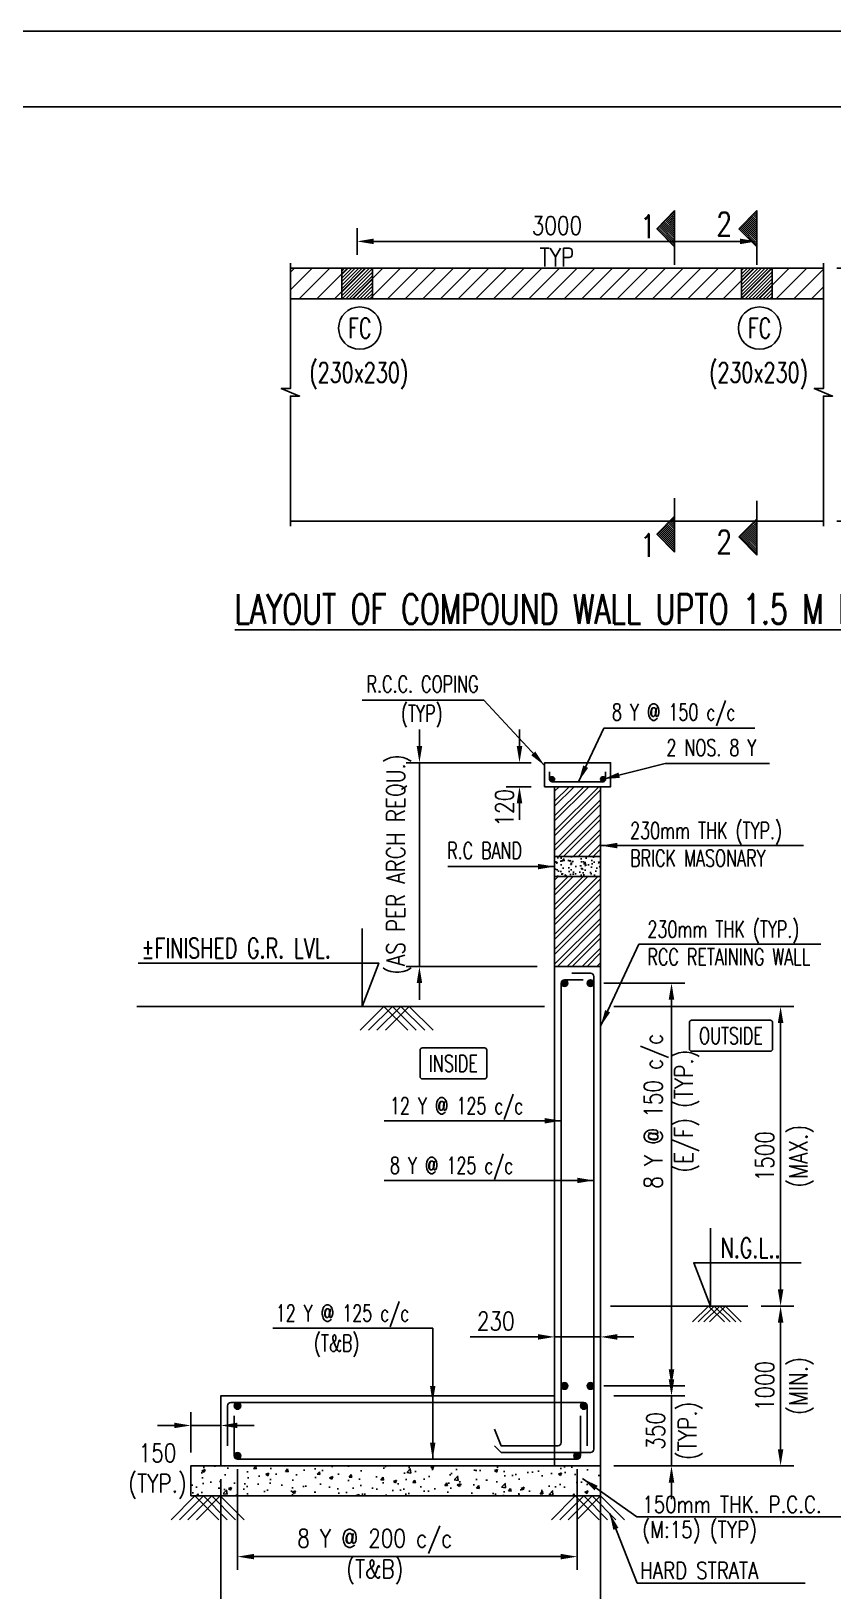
# Model space of a CAD drawing. Extents: x 345615 to 1272425, y -526289 to -156124.
# Drawn here: x 1156644 to 1168676, y -289699 to -266277 of the extents above; entities that cross this region are included whole.
import ezdxf
from ezdxf.enums import TextEntityAlignment as Align
from ezdxf.lldxf.tags import DXFTag

# ---------------------------------------------------------------- set-up
doc = ezdxf.new("R2010")
doc.units = 0
doc.header["$LTSCALE"] = 500
doc.header["$MEASUREMENT"] = 0
doc.header["$PDMODE"] = 35
doc.header["$PDSIZE"] = -15
doc.layers.get('DEFPOINTS').update_dxf_attribs({"color": 4})
for name, color, linetype in [('NO. BEAM', 3, 'Continuous'), ('S- PILE CAP', 4, 'Continuous'), ('S-BRECK LINE', 8, 'Continuous'), ('S-COLUMN', 1, 'Continuous'), ('S-COLUMN CIRCLE', 9, 'Continuous'), ('S-COLUMN HATCH', 8, 'Continuous'), ('S-COLUMN NO', 2, 'Continuous'), ('S-CONCRET LINE', 4, 'Continuous'), ('S-DIM-1', 5, 'Continuous'), ('S-FOOTING', 4, 'Continuous'), ('S-HATCH', 253, 'Continuous'), ('S-LEVEL SECTION', 3, 'Continuous'), ('S-PCC', 9, 'Continuous'), ('S-REINFORCEMENT', 6, 'Continuous'), ('S-RETAINING WALL', 6, 'Continuous'), ('S-RETAINING WALL HATCH', 8, 'Continuous'), ('S-SECTION MARK', 1, 'Continuous'), ('S-TEXT-1', 4, 'Continuous'), ('S-TITIL', 6, 'Continuous'), ('s_TITILE', 9, 'Continuous'), ('TITLE', 4, 'Continuous')]:
    doc.layers.add(name, color=color, linetype=linetype)
doc.styles.add('ROMANS', font='simplex.shx', dxfattribs={"width": 0.8, "height": 275, "bigfont": 'bigfont.shx'})
tags = doc.linetypes.add('HIDDEN', pattern=[0.375, 0.25, -0.125]).pattern_tags.tags
tags[6:7] = [DXFTag(74, 4), DXFTag(75, 0), DXFTag(340, '0'), DXFTag(46, 1.0), DXFTag(50, 0.0), DXFTag(44, 0.0), DXFTag(45, 0.0)]
tags[4:5] = [DXFTag(74, 4), DXFTag(75, 0), DXFTag(340, '0'), DXFTag(46, 1.0), DXFTag(50, 0.0), DXFTag(44, 0.0), DXFTag(45, 0.0)]
doc.dimstyles.new('dim100', dxfattribs={"dimtxt": 250, "dimasz": 250, "dimexe": 200, "dimexo": 200, "dimgap": 100, "dimtad": 1, "dimdec": 0, "dimzin": 0, "dimdsep": 46, "dimtxsty": 'ROMANS', "dimcen": 0, "dimclrd": 5, "dimclre": 5, "dimclrt": 4, "dimadec": 0, "dimazin": 0, "dimtfac": 1, "dimtdec": 0, "dimtix": 1, "dimtofl": 0, "dimtmove": 2, "dimatfit": 3, "dimfxl": 0, "dimtolj": 1, "dimtzin": 0, "dimlwd": -1, "dimlwe": -1, "dimarcsym": 0})
doc.dimstyles.new('dim33.33', dxfattribs={"dimtxt": 250, "dimasz": 250, "dimexe": 200, "dimexo": 200, "dimgap": 100, "dimtad": 1, "dimdec": 0, "dimlfac": 0.333331, "dimzin": 0, "dimdsep": 46, "dimtxsty": 'ROMANS', "dimcen": 0, "dimclrd": 5, "dimclre": 5, "dimclrt": 4, "dimadec": 0, "dimazin": 0, "dimtfac": 1, "dimtdec": 0, "dimtix": 1, "dimtofl": 0, "dimtmove": 2, "dimatfit": 3, "dimfxl": 0, "dimtolj": 1, "dimtzin": 0, "dimlwd": -1, "dimlwe": -1, "dimarcsym": 0})
doc.dimstyles.new('dim50', dxfattribs={"dimtxt": 250, "dimasz": 250, "dimexe": 200, "dimexo": 200, "dimgap": 100, "dimtad": 1, "dimdec": 0, "dimlfac": 0.5, "dimzin": 0, "dimdsep": 46, "dimtxsty": 'ROMANS', "dimcen": 0, "dimclrd": 5, "dimclre": 5, "dimclrt": 4, "dimadec": 0, "dimazin": 0, "dimtfac": 1, "dimtdec": 0, "dimtix": 1, "dimtofl": 0, "dimtmove": 2, "dimatfit": 3, "dimfxl": 0, "dimtolj": 1, "dimtzin": 0, "dimlwd": -1, "dimlwe": -1, "dimarcsym": 0})
pattern_1 = [(45, (-328597.685, -31263.49), (15.2387667, -15.2387667), [])]

# ---------------------------------------------------------------- blocks, each defined once
blk = doc.blocks.new('*D525')
at = {"layer": 'DEFPOINTS', "color": 0}
for p in [(1165040, -280573, 0), (1166255, -280573), (1165040, -286623, 0)]:
    blk.add_point(p, dxfattribs=at)
at = {"layer": 'S-DIM-1', "color": 5}
for p, q in [((1165240, -280573), (1166455, -280573)), ((1165240, -286623), (1166455, -286623))]:
    blk.add_line(p, q, dxfattribs=at)
at = {"layer": 'S-DIM-1', "color": 5, "lineweight": -3}
blk.add_line((1166255, -286373), (1166255, -280823), dxfattribs=at)
at = {"layer": 'S-DIM-1', "color": 5}
for points in [[(1166213, -280823), (1166296, -280823), (1166255, -280573)], [(1166213, -286373), (1166296, -286373), (1166255, -286623)]]:
    blk.add_solid(points, dxfattribs=at)
at = {"layer": 'S-DIM-1', "color": 4, "insert": (1166255, -282496), "char_height": 275, "attachment_point": 5, "rotation": 90, "style": 'ROMANS'}
blk.add_mtext('\\A1;8 Y @ 150 c/c\\P(E/F) (TYP.)', dxfattribs=at)
blk = doc.blocks.new('*D526')
at = {"layer": 'DEFPOINTS', "color": 0}
for p in [(1165190, -286773), (1165190, -287823), (1166255, -287823)]:
    blk.add_point(p, dxfattribs=at)
at = {"layer": 'S-DIM-1', "color": 5, "lineweight": -3}
for p, q in [((1166255, -286523), (1166255, -286273)), ((1166255, -286773), (1166255, -287823)), ((1166255, -288073), (1166255, -288323))]:
    blk.add_line(p, q, dxfattribs=at)
at = {"layer": 'S-DIM-1', "color": 5}
for p, q in [((1165390, -286773), (1166455, -286773)), ((1165390, -287823), (1166455, -287823))]:
    blk.add_line(p, q, dxfattribs=at)
for points in [[(1166213, -286523), (1166296, -286523), (1166255, -286773)], [(1166213, -288073), (1166296, -288073), (1166255, -287823)]]:
    blk.add_solid(points, dxfattribs=at)
at = {"layer": 'S-DIM-1', "color": 4, "char_height": 275, "rotation": 90, "style": 'ROMANS'}
for s, insert, attachment_point in [('\\A1;(TYP.)', (1166355, -287298), 2), ('\\A1;350', (1166155, -287298), 8)]:
    blk.add_mtext(s, dxfattribs=dict(at, insert=insert, attachment_point=attachment_point))
blk = doc.blocks.new('*D527')
at = {"layer": 'DEFPOINTS', "color": 0}
for p in [(1159740, -287673, -19), (1164840, -287673, -19), (1164840, -289186)]:
    blk.add_point(p, dxfattribs=at)
at = {"layer": 'S-DIM-1', "color": 5}
for p, q in [((1159740, -287873), (1159740, -289386)), ((1164840, -287873), (1164840, -289386)), ((1159990, -289186), (1164590, -289186))]:
    blk.add_line(p, q, dxfattribs=at)
for points in [[(1159990, -289144), (1159990, -289227), (1159740, -289186)], [(1164590, -289144), (1164590, -289227), (1164840, -289186)]]:
    blk.add_solid(points, dxfattribs=at)
at = {"layer": 'S-DIM-1', "color": 4, "insert": (1161802, -289186), "char_height": 275, "attachment_point": 5, "style": 'ROMANS'}
blk.add_mtext('\\A1;8 Y @ 200 c/c\\P(T&B)', dxfattribs=at)
blk = doc.blocks.new('*D528')
at = {"layer": 'DEFPOINTS', "color": 0}
for p in [(1159490, -287823, -19), (1165190, -287823, -19), (1165190, -290231)]:
    blk.add_point(p, dxfattribs=at)
at = {"layer": 'S-DIM-1', "color": 5}
for p, q in [((1159490, -288023), (1159490, -290431)), ((1165190, -288023), (1165190, -290431)), ((1159740, -290231), (1164940, -290231))]:
    blk.add_line(p, q, dxfattribs=at)
for points in [[(1159740, -290189), (1159740, -290273), (1159490, -290231)], [(1164940, -290189), (1164940, -290273), (1165190, -290231)]]:
    blk.add_solid(points, dxfattribs=at)
at = {"layer": 'S-DIM-1', "color": 4, "char_height": 275, "attachment_point": 5, "style": 'ROMANS'}
for s, insert in [('\\A1;1900', (1162340, -289993)), ('\\A1;(TYP.)', (1162340, -290540))]:
    blk.add_mtext(s, dxfattribs=dict(at, insert=insert))
blk = doc.blocks.new('*D529')
at = {"layer": 'DEFPOINTS', "color": 0}
for p in [(1167400, -285423), (1165190, -287823), (1167892, -287823)]:
    blk.add_point(p, dxfattribs=at)
at = {"layer": 'S-DIM-1', "color": 5}
for p, q in [((1167600, -285423), (1168092, -285423)), ((1165390, -287823), (1168092, -287823))]:
    blk.add_line(p, q, dxfattribs=at)
at = {"layer": 'S-DIM-1', "color": 5, "lineweight": -3}
blk.add_line((1167892, -285673), (1167892, -287573), dxfattribs=at)
at = {"layer": 'S-DIM-1', "color": 5}
for points in [[(1167851, -285673), (1167934, -285673), (1167892, -285423)], [(1167851, -287573), (1167934, -287573), (1167892, -287823)]]:
    blk.add_solid(points, dxfattribs=at)
at = {"layer": 'S-DIM-1', "color": 4, "char_height": 275, "attachment_point": 5, "rotation": 90, "style": 'ROMANS'}
for s, insert in [('\\A1;1000', (1167655, -286623)), ('\\A1;(MIN.)', (1168202, -286623))]:
    blk.add_mtext(s, dxfattribs=dict(at, insert=insert))
blk = doc.blocks.new('*D530')
at = {"layer": 'DEFPOINTS', "color": 0}
for p in [(1165190, -280923), (1167892, -280923), (1167400, -285423)]:
    blk.add_point(p, dxfattribs=at)
at = {"layer": 'S-DIM-1', "color": 5}
for p, q in [((1165390, -280923), (1168092, -280923)), ((1167600, -285423), (1168092, -285423))]:
    blk.add_line(p, q, dxfattribs=at)
at = {"layer": 'S-DIM-1', "color": 5, "lineweight": -3}
blk.add_line((1167892, -285173), (1167892, -281173), dxfattribs=at)
at = {"layer": 'S-DIM-1', "color": 5}
for points in [[(1167851, -281173), (1167934, -281173), (1167892, -280923)], [(1167851, -285173), (1167934, -285173), (1167892, -285423)]]:
    blk.add_solid(points, dxfattribs=at)
at = {"layer": 'S-DIM-1', "color": 4, "char_height": 275, "attachment_point": 5, "rotation": 90, "style": 'ROMANS'}
for s, insert in [('\\A1;1500', (1167655, -283173)), ('\\A1;(MAX.)', (1168202, -283173))]:
    blk.add_mtext(s, dxfattribs=dict(at, insert=insert))
blk = doc.blocks.new('*D531')
at = {"layer": 'DEFPOINTS', "color": 0}
for p in [(1159040, -287216), (1159040, -287823), (1159490, -287823)]:
    blk.add_point(p, dxfattribs=at)
at = {"layer": 'S-DIM-1', "color": 5}
for p, q in [((1159040, -287623), (1159040, -287016)), ((1159490, -287623), (1159490, -287016))]:
    blk.add_line(p, q, dxfattribs=at)
at = {"layer": 'S-DIM-1', "color": 5, "lineweight": -3}
for p, q in [((1158790, -287216), (1158540, -287216)), ((1159490, -287216), (1159040, -287216)), ((1159740, -287216), (1159990, -287216))]:
    blk.add_line(p, q, dxfattribs=at)
at = {"layer": 'S-DIM-1', "color": 5}
for points in [[(1158790, -287174), (1158790, -287257), (1159040, -287216)], [(1159740, -287174), (1159740, -287257), (1159490, -287216)]]:
    blk.add_solid(points, dxfattribs=at)
at = {"layer": 'S-DIM-1', "color": 4, "insert": (1158540, -287903), "char_height": 275, "attachment_point": 5, "style": 'ROMANS'}
blk.add_mtext('\\A1;150\\P(TYP.)', dxfattribs=at)
blk = doc.blocks.new('*D532')
at = {"layer": 'DEFPOINTS', "color": 0}
for p in [(1164350, -277263), (1162471, -280323), (1164440, -280323)]:
    blk.add_point(p, dxfattribs=at)
at = {"layer": 'S-DIM-1', "color": 5, "lineweight": -3}
for p, q in [((1162471, -277013), (1162471, -276763)), ((1162471, -277263), (1162471, -280323)), ((1162471, -280573), (1162471, -280823))]:
    blk.add_line(p, q, dxfattribs=at)
at = {"layer": 'S-DIM-1', "color": 5}
for p, q in [((1164150, -277263), (1162271, -277263)), ((1164240, -280323), (1162271, -280323))]:
    blk.add_line(p, q, dxfattribs=at)
for points in [[(1162430, -277013), (1162513, -277013), (1162471, -277263)], [(1162430, -280573), (1162513, -280573), (1162471, -280323)]]:
    blk.add_solid(points, dxfattribs=at)
at = {"layer": 'S-DIM-1', "color": 4, "insert": (1162162, -278793), "char_height": 275, "attachment_point": 5, "rotation": 90, "style": 'ROMANS'}
blk.add_mtext('\\A1;(AS PER ARCH REQU.)', dxfattribs=at)
blk = doc.blocks.new('*D533')
at = {"layer": 'DEFPOINTS', "color": 0}
for p in [(1164350, -277263), (1163973, -277623), (1164350, -277623)]:
    blk.add_point(p, dxfattribs=at)
at = {"layer": 'S-DIM-1', "color": 5}
for p, q in [((1163973, -277013), (1163973, -276763)), ((1164150, -277263), (1163773, -277263)), ((1164150, -277623), (1163773, -277623)), ((1163973, -277873), (1163973, -278123))]:
    blk.add_line(p, q, dxfattribs=at)
for points in [[(1163932, -277013), (1164015, -277013), (1163973, -277263)], [(1163932, -277873), (1164015, -277873), (1163973, -277623)]]:
    blk.add_solid(points, dxfattribs=at)
at = {"layer": 'S-DIM-1', "color": 4, "insert": (1163748, -277938), "char_height": 275, "attachment_point": 5, "rotation": 90, "style": 'ROMANS'}
blk.add_mtext('\\A1;120', dxfattribs=at)
blk = doc.blocks.new('*D534')
at = {"layer": 'DEFPOINTS', "color": 0}
for p in [(1164500, -285481, -19), (1165190, -285481, -19), (1164500, -285886)]:
    blk.add_point(p, dxfattribs=at)
at = {"layer": 'S-DIM-1', "color": 5}
for p, q in [((1164500, -285681), (1164500, -286086)), ((1165190, -285681), (1165190, -286086))]:
    blk.add_line(p, q, dxfattribs=at)
at = {"layer": 'S-DIM-1', "color": 5, "lineweight": -3}
for p, q in [((1164250, -285886), (1163234, -285886)), ((1165190, -285886), (1164500, -285886)), ((1165440, -285886), (1165690, -285886))]:
    blk.add_line(p, q, dxfattribs=at)
at = {"layer": 'S-DIM-1', "color": 5}
for points in [[(1164250, -285844), (1164250, -285928), (1164500, -285886)], [(1165440, -285844), (1165440, -285928), (1165190, -285886)]]:
    blk.add_solid(points, dxfattribs=at)
at = {"layer": 'S-DIM-1', "color": 4, "insert": (1163617, -285649), "char_height": 275, "attachment_point": 5, "style": 'ROMANS'}
blk.add_mtext('\\A1;230', dxfattribs=at)
blk = doc.blocks.new('A$C3C2A062F')
at = {"layer": 'S-COLUMN HATCH'}
h = blk.add_hatch(dxfattribs=at)
h.set_pattern_fill('ANSI31', color=256, scale=150, style=0)
h.set_pattern_definition([(45, (-56668.66, -124038.072), (-13.2582521, 13.2582521), [])])
h.paths.add_polyline_path([(115, -115), (-115, -115), (-115, 115), (115, 115)])
at = {"layer": 'S-COLUMN'}
for p, q in [((-115, -115), (-115, 115)), ((-115, 115), (115, 115)), ((115, 115), (115, -115)), ((115, -115), (-115, -115))]:
    blk.add_line(p, q, dxfattribs=at)
blk = doc.blocks.new('*U407')
at = {"layer": 'S-SECTION MARK', "ltscale": 5}
h = blk.add_hatch(dxfattribs=at)
h.set_pattern_fill('ANSI31', color=256, scale=172.406964, angle=-90, style=0)
h.set_pattern_definition(pattern_1)
h.paths.add_polyline_path([(267, 3690), (0, 3962), (0, 3418)])
h = blk.add_hatch(dxfattribs=at)
h.set_pattern_fill('ANSI31', color=256, scale=172.406964, angle=-90, style=0)
h.set_pattern_definition([(45, (-1838.978, -75536.885), (15.2387667, -15.2387667), [])])
h.paths.add_polyline_path([(267, -940), (0, -1212), (0, -668)])
at = {"layer": 'S-SECTION MARK'}
for p, q in [((0, 3149), (0, 3962)), ((0, 3962), (267, 3690)), ((0, 3418), (267, 3690)), ((0, -399), (0, -1212)), ((0, -668), (267, -940)), ((0, -1212), (267, -940))]:
    blk.add_line(p, q, dxfattribs=at)
blk = doc.blocks.new('*D616')
at = {"layer": 'DEFPOINTS', "color": 0, "ltscale": 0.3}
for p in [(1167535, -269434), (1161535, -269835), (1167535, -269835)]:
    blk.add_point(p, dxfattribs=at)
at = {"layer": 'S-DIM-1', "color": 5, "ltscale": 0.3}
for p, q in [((1161535, -269635), (1161535, -269234)), ((1167535, -269635), (1167535, -269234)), ((1161785, -269434), (1167285, -269434))]:
    blk.add_line(p, q, dxfattribs=at)
for points in [[(1161785, -269392), (1161785, -269475), (1161535, -269434)], [(1167285, -269392), (1167285, -269475), (1167535, -269434)]]:
    blk.add_solid(points, dxfattribs=at)
at = {"layer": 'S-DIM-1', "color": 4, "lineweight": 0, "ltscale": 0.3, "char_height": 275, "attachment_point": 5, "style": 'ROMANS'}
for s, insert in [('\\A1;3000', (1164535, -269196)), ('\\A1;TYP', (1164535, -269671))]:
    blk.add_mtext(s, dxfattribs=dict(at, insert=insert))
blk = doc.blocks.new('*U408')
at = {"layer": 'S-SECTION MARK', "ltscale": 5}
h = blk.add_hatch(dxfattribs=at)
h.set_pattern_fill('ANSI31', color=256, scale=172.406964, angle=-90, style=0)
h.set_pattern_definition(pattern_1)
h.paths.add_polyline_path([(267, 3690), (0, 3962), (0, 3418)])
h = blk.add_hatch(dxfattribs=at)
h.set_pattern_fill('ANSI31', color=256, scale=172.406964, angle=-90, style=0)
h.set_pattern_definition([(45, (-1838.978, -75494.43), (15.2387667, -15.2387667), [])])
h.paths.add_polyline_path([(267, -897), (0, -1169), (0, -625)])
at = {"layer": 'S-SECTION MARK'}
for p, q in [((0, 3149), (0, 3962)), ((0, 3962), (267, 3690)), ((0, 3418), (267, 3690)), ((0, -356), (0, -1169)), ((0, -625), (267, -897)), ((0, -1169), (267, -897))]:
    blk.add_line(p, q, dxfattribs=at)
blk = doc.blocks.new('*U409')
at = {"layer": 'S-BRECK LINE'}
blk.add_lwpolyline([(-4019, 0), (-113, 0), (-113, -275), (113, 275), (113, 0), (3881, 0)], dxfattribs=at)
blk = doc.blocks.new('*D617')
at = {"layer": 'DEFPOINTS', "color": 0, "ltscale": 0.3}
for p in [(1168535, -269835), (1169526, -269835), (1168535, -273635)]:
    blk.add_point(p, dxfattribs=at)
at = {"layer": 'S-DIM-1', "color": 5, "ltscale": 0.3}
for p, q in [((1168735, -269835), (1169726, -269835)), ((1169526, -273385), (1169526, -270085)), ((1168735, -273635), (1169726, -273635))]:
    blk.add_line(p, q, dxfattribs=at)
for points in [[(1169484, -270085), (1169568, -270085), (1169526, -269835)], [(1169484, -273385), (1169568, -273385), (1169526, -273635)]]:
    blk.add_solid(points, dxfattribs=at)
at = {"layer": 'S-DIM-1', "color": 4, "lineweight": 0, "ltscale": 0.3, "insert": (1169288, -271735), "char_height": 275, "attachment_point": 5, "rotation": 90, "style": 'ROMANS'}
blk.add_mtext('\\A1;1900', dxfattribs=at)
blk = doc.blocks.new('zw$155A')
at = {"layer": 's_TITILE', "color": 7}
blk.add_lwpolyline([(0, 0), (88000, 0), (88000, 58000), (0, 58000)], close=True, dxfattribs=at)
at = {"layer": 's_TITILE', "color": 1}
blk.add_lwpolyline([(1300, 800), (78500, 800), (78500, 57200), (1300, 57200)], close=True, dxfattribs=at)

msp = doc.modelspace()

# ---------------------------------------------------------------- hatches: boundary and pattern name
at = {"layer": 'S-HATCH'}
h = msp.add_hatch(dxfattribs=at)
h.set_pattern_fill('ANSI32', color=256, scale=420, style=0)
h.set_pattern_definition([(45, (-7526697.31, 120480.57), (-111.369318, 111.369318), []), (45, (-7526623.06, 120480.57), (-111.369318, 111.369318), [])])
h.paths.add_polyline_path([(1164499.979, -278673.045), (1165189.979, -278673.045), (1165189.979, -277623.045), (1164499.979, -277623.045)])
h.paths.add_polyline_path([(1165189.979, -278973.045), (1164499.979, -278973.045), (1164499.979, -280323.045), (1165189.979, -280323.045)])
at = {"layer": 'S-PCC', "linetype": 'ByBlock'}
h = msp.add_hatch(dxfattribs=at)
h.set_pattern_fill('AR-CONC,_O', color=256, scale=30)
h.set_pattern_definition([(50, (-17158901.48, 1131166.89), (215.1780548, -18.8256405), [22.5, -247.5]), (355, (-17158901.48, 1131166.89), (-41.6254, 225.65764), [18, -198]), (100.4514445, (-17158883.55, 1131165.32), (173.552654, 206.8319973), [19.1220576, -210.3426336]), (46.1842, (-17158901.48, 1131226.89), (320.1723992, -49.6557842), [33.75, -371.25]), (96.6356355, (-17158874.8, 1131222.75), (280.3985837, 292.23558), [28.6831026, -315.514128]), (351.184164, (-17158901.48, 1131226.9), (280.3985835, 292.23558), [27, -297.0000003]), (21, (-17158871.48, 1131211.89), (179.0721156, -120.7856672), [22.5, -247.5]), (326, (-17158871.48, 1131211.89), (72.9945996, 217.5450135), [18, -198]), (71.4514447, (-17158856.56, 1131201.82), (252.066713, 96.7593458), [19.122057, -210.3426336]), (37.5, (-17158901.48, 1131166.886), (3.6479566, 99.86815615), [0, -195.6, 0, -201, 0, -198.75]), (7.5, (-17158901.48, 1131166.89), (78.92086123, 118.32351356), [0, -114.6, 0, -191.1, 0, -75.75]), (327.5, (-17158968.38, 1131166.886), (160.14673085, -6.76646152), [0, -75, 0, -234, 0, -310.5]), (317.5, (-17158998.38, 1131166.89), (174.9558508, 30.0314947), [0, -97.5, 0, -155.4, 0, -220.5])])
h.paths.add_polyline_path([(1165189.979, -278673.045), (1164499.979, -278673.045), (1164499.979, -278973.045), (1165189.979, -278973.045)])
h = msp.add_hatch(dxfattribs=at)
h.set_pattern_fill('AR-CONC,_O', color=256, scale=66.666667)
h.set_pattern_definition([(50, (-15937017.45, 123504.17), (478.173455, -41.834757), [50, -550]), (355, (-15937017.45, 123504.17), (-92.500889, 501.461422), [40, -440]), (100.4514445, (-15936977.6, 123500.7), (385.672564, 459.626661), [42.493461, -467.428075]), (46.1842, (-15937017.45, 123637.5), (711.49422, -110.346187), [75, -825]), (96.6356355, (-15936958.16, 123628.3), (623.107964, 649.4124), [63.740228, -701.142507]), (351.184164, (-15937017.45, 123637.5), (623.107963, 649.4124), [60, -660]), (21, (-15936950.8, 123604.17), (397.938035, -268.412594), [50, -550]), (326, (-15936950.8, 123604.17), (162.210221, 483.433363), [40, -440]), (71.4514447, (-15936917.6, 123581.8), (560.148251, 215.020769), [42.49346, -467.428075]), (37.5, (-15937017.45, 123504.17), (8.1065702, 221.9292359), [0, -434.6666667, 0, -446.6666667, 0, -441.6666667]), (7.5, (-15937017.45, 123504.17), (175.3796916, 262.9411413), [0, -254.6666667, 0, -424.6666667, 0, -168.3333333]), (327.5, (-15937166.11, 123504.17), (355.8816241, -15.0365812), [0, -166.6666667, 0, -520, 0, -690]), (317.5, (-15937232.78, 123504.17), (388.7907796, 66.736655), [0, -216.6666667, 0, -345.3333333, 0, -490])])
h.paths.add_polyline_path([(1159039.979, -288273.045), (1159039.979, -287823.045), (1165189.979, -287823.045), (1165189.979, -288273.045)])
at = {"layer": 'S-RETAINING WALL HATCH'}
h = msp.add_hatch(dxfattribs=at)
h.set_pattern_fill('ANSI31', color=256, scale=1500, style=0)
h.set_pattern_definition([(45, (1052348.12, -520211.7), (-132.58252, 132.58252), [])])
h.paths.add_polyline_path([(1168534.882, -269835.45), (1168534.882, -270295.45), (1160534.882, -270295.45), (1160534.882, -269835.45)])

# ---------------------------------------------------------------- linework, layer by layer
at = {"color": 4, "ltscale": 0.25}
msp.add_line((1168534.882, -273635.45), (1160534.882, -273635.45), dxfattribs=at)
at = {"layer": 'NO. BEAM', "color": 7, "elevation": -9.84}
for points in [[(1167739.427, -281129.533), (1166556.093, -281129.533, 0.414213562), (1166522.76, -281162.866), (1166522.76, -281562.866, 0.414213562), (1166556.093, -281596.2), (1167739.427, -281596.2, 0.414213562), (1167772.76, -281562.866), (1167772.76, -281162.866, 0.414213562)], [(1163448.226, -281545.687), (1162514.893, -281545.687, 0.414213562), (1162481.559, -281579.021), (1162481.559, -281979.021, 0.414213562), (1162514.893, -282012.354), (1163448.226, -282012.354, 0.414213562), (1163481.559, -281979.021), (1163481.559, -281579.021, 0.414213562)]]:
    msp.add_lwpolyline(points, format="xyb", close=True, dxfattribs=at)
at = {"layer": 'S- PILE CAP', "color": 8, "linetype": 'HIDDEN', "ltscale": 1500}
msp.add_line((1164499.979, -287823.045), (1164499.979, -286773.045), dxfattribs=at)
at = {"layer": 'S-COLUMN', "color": 4}
msp.add_line((1164499.979, -280284.042), (1164499.979, -277623.045), dxfattribs=at)
for points in [[(1164499.979, -280323.045), (1164499.979, -277623.045)], [(1165189.979, -277623.045), (1165189.979, -280323.045)]]:
    msp.add_lwpolyline(points, dxfattribs=at)
at = {"layer": 'S-COLUMN CIRCLE'}
for centre in [(1161576.174, -270736.312), (1167576.174, -270736.312)]:
    msp.add_circle(centre, 317.825, dxfattribs=at)
at = {"layer": 'S-CONCRET LINE'}
msp.add_lwpolyline([(1164349.979, -277623.045), (1164349.979, -277263.045), (1165339.979, -277263.045), (1165339.979, -277623.045)], close=True, dxfattribs=at)
at = {"layer": 'S-FOOTING'}
msp.add_lwpolyline([(1164499.979, -286773.045), (1159489.979, -286773.045), (1159489.979, -287823.045), (1165189.979, -287823.045)], dxfattribs=at)
at = {"layer": 'S-LEVEL SECTION'}
for p, q in [((1158230.807, -280923.045), (1164349.979, -280923.045)), ((1165339.979, -285423.045), (1167399.681, -285423.045))]:
    msp.add_line(p, q, dxfattribs=at)
for points in [[(1161611.326, -279752.646), (1161611.326, -280923.045), (1161861.326, -280273.045), (1158250.697, -280273.045)], [(1166838.313, -284252.646), (1166838.313, -285423.045), (1166588.313, -284773.045), (1168202.417, -284773.045)]]:
    msp.add_lwpolyline(points, dxfattribs=at)
at = {"layer": 'S-PCC'}
for points in [[(1165189.979, -278673.045), (1164499.979, -278673.045), (1164499.979, -278973.045), (1165189.979, -278973.045)], [(1159039.979, -288273.045), (1159039.979, -287823.045), (1165189.979, -287823.045), (1165189.979, -288273.045)]]:
    msp.add_lwpolyline(points, close=True, dxfattribs=at)
for points in [[(1161581.054, -281281.018), (1161939.027, -280923.045), (1162297, -281281.018)], [(1161707.616, -281281.018), (1162065.589, -280923.045), (1162423.562, -281281.018)], [(1161834.179, -281281.018), (1162192.152, -280923.045), (1162550.125, -281281.018)], [(1161960.741, -281281.018), (1162318.714, -280923.045), (1162676.687, -281281.018)], [(1167049.662, -285661.694), (1166811.013, -285423.045), (1166572.365, -285661.694)], [(1167134.037, -285661.694), (1166895.388, -285423.045), (1166656.74, -285661.694)], [(1167218.412, -285661.694), (1166979.763, -285423.045), (1166741.115, -285661.694)], [(1167302.787, -285661.694), (1167064.138, -285423.045), (1166825.49, -285661.694)], [(1158743.211, -288631.018), (1159101.184, -288273.045), (1159459.157, -288631.018)], [(1158869.774, -288631.018), (1159227.747, -288273.045), (1159585.719, -288631.018)], [(1158996.336, -288631.018), (1159354.309, -288273.045), (1159712.282, -288631.018)], [(1159122.899, -288631.018), (1159480.872, -288273.045), (1159838.844, -288631.018)], [(1164452.319, -288631.018), (1164810.291, -288273.045), (1165168.264, -288631.018)], [(1164578.881, -288631.018), (1164936.854, -288273.045), (1165294.827, -288631.018)], [(1164705.444, -288631.018), (1165063.416, -288273.045), (1165421.389, -288631.018)], [(1164832.006, -288631.018), (1165189.979, -288273.045), (1165547.952, -288631.018)]]:
    msp.add_lwpolyline(points, dxfattribs=at)
at = {"layer": 'S-REINFORCEMENT', "color": 5}
msp.add_lwpolyline([(1165264.979, -277398.045), (1165264.979, -277510.545, -0.414213562), (1165227.479, -277548.045), (1164462.479, -277548.045, -0.414213562), (1164424.979, -277510.545), (1164424.979, -277398.045)], format="xyb", dxfattribs=at)
at = {"layer": 'S-REINFORCEMENT', "color": 5, "const_width": 37.5}
for points in [[(1164443.729, -277510.545, 1), (1164481.229, -277510.545, 1)], [(1165246.229, -277510.545, -1), (1165208.729, -277510.545, -1)]]:
    msp.add_lwpolyline(points, format="xyb", close=True, dxfattribs=at)
at = {"layer": 'S-REINFORCEMENT', "color": 5, "ltscale": 10}
for points in [[(1163599.979, -287523.045), (1163699.979, -287623.045), (1165039.979, -287623.045, 0.414213562), (1165089.979, -287573.045), (1165089.979, -280473.045, 0.414213562), (1165039.979, -280423.045), (1164759.979, -280423.045)], [(1163599.979, -287273.045), (1163699.979, -287523.045), (1164549.979, -287523.045, 0.414213562), (1164599.979, -287473.045), (1164599.979, -280573.045, -0.414213562), (1164649.979, -280523.045), (1164929.979, -280523.045)], [(1164989.979, -287523.045), (1164989.979, -286923.045, 0.414213562), (1164939.979, -286873.045), (1159639.979, -286873.045, 0.414213562), (1159589.979, -286923.045), (1159589.979, -287523.045)], [(1159689.979, -287073.045), (1159689.979, -287673.045, 0.414213562), (1159739.979, -287723.045), (1164839.979, -287723.045, 0.414213562), (1164889.979, -287673.045), (1164889.979, -287073.045)]]:
    msp.add_lwpolyline(points, format="xyb", dxfattribs=at)
at = {"layer": 'S-REINFORCEMENT', "color": 5, "ltscale": 10, "const_width": 50}
for points in [[(1164624.979, -280573.045, 1), (1164674.979, -280573.045, 1)], [(1159764.979, -286923.046, 1), (1159714.979, -286923.046, 1)], [(1164914.979, -286923.045, -1), (1164964.979, -286923.045, -1)], [(1159764.979, -287673.046, -1), (1159714.979, -287673.046, -1)], [(1164864.979, -287673.045, -1), (1164814.979, -287673.045, -1)]]:
    msp.add_lwpolyline(points, format="xyb", close=True, dxfattribs=at)
at = {"layer": 'S-REINFORCEMENT', "color": 5, "ltscale": 10, "const_width": 50, "elevation": 0}
for points in [[(1165014.979, -280573.045, 1), (1165064.979, -280573.045, 1)], [(1164624.979, -286623.044, 1), (1164674.979, -286623.044, 1)], [(1165014.979, -286623.044, 1), (1165064.979, -286623.044, 1)]]:
    msp.add_lwpolyline(points, format="xyb", close=True, dxfattribs=at)
at = {"layer": 'S-REINFORCEMENT', "color": 5}
for centre in [(1164462.479, -277510.545), (1165227.479, -277510.545)]:
    msp.add_circle(centre, 37.5, dxfattribs=at)
at = {"layer": 'S-REINFORCEMENT', "color": 5, "ltscale": 10}
for centre in [(1164649.979, -280573.045, 0), (1165039.979, -280573.045), (1164649.979, -286623.044), (1165039.979, -286623.044), (1159739.979, -286923.046, 0), (1164939.979, -286923.045, 0), (1159739.979, -287673.046, 0), (1164839.979, -287673.045)]:
    msp.add_circle(centre, 50, dxfattribs=at)
at = {"layer": 'S-RETAINING WALL', "color": 4}
msp.add_line((1165189.979, -280323.045), (1164499.979, -280323.045), dxfattribs=at)
at = {"layer": 'S-RETAINING WALL'}
msp.add_lwpolyline([(1168534.882, -269835.45), (1168534.882, -270295.45), (1160534.882, -270295.45), (1160534.882, -269835.45)], close=True, dxfattribs=at)
at = {"layer": 'S-RETAINING WALL', "color": 4}
for points in [[(1164499.979, -286773.045), (1164499.979, -280323.045)], [(1165189.979, -287823.045), (1165189.979, -280323.045)]]:
    msp.add_lwpolyline(points, dxfattribs=at)

# ---------------------------------------------------------------- block references
at = {"xscale": 1.420454545454545, "yscale": 1.420454545454545, "zscale": 1.420454545454545}
msp.add_blockref('zw$155A', (1142652.342, -348663.35), dxfattribs=at)
at = {"layer": 'S-REINFORCEMENT', "color": 30, "lineweight": 0, "ltscale": 0.3, "xscale": 2, "yscale": 2, "zscale": 2}
for p in [(1161534.882, -270065.45), (1167534.882, -270065.45)]:
    msp.add_blockref('A$C3C2A062F', p, dxfattribs=at)
at = {"layer": 'S-RETAINING WALL HATCH', "xscale": -1}
for name, p in [('*U408', (1166301.103, -272933.146)), ('*U407', (1167534.882, -272933.146))]:
    msp.add_blockref(name, p, dxfattribs=at)
at = {"layer": 'S-RETAINING WALL HATCH', "xscale": 0.5, "yscale": 0.5, "zscale": 0.5, "rotation": 90}
for p in [(1160534.882, -271701.154), (1168534.882, -271701.154)]:
    msp.add_blockref('*U409', p, dxfattribs=at)

# ---------------------------------------------------------------- texts
at = {"layer": 'S-COLUMN NO', "style": 'ROMANS', "width": 0.7}
for p in [(1161576.174, -270736.312), (1167576.174, -270736.312)]:
    msp.add_text('FC', height=300, dxfattribs=at).set_placement(p, align=Align.MIDDLE)
for p in [(1160817.93, -271402.416, -1.253), (1166817.93, -271402.416, -1.253)]:
    msp.add_text('(230x230)', height=300, dxfattribs=at).set_placement(p, align=Align.MIDDLE_LEFT)
at = {"layer": 'S-LEVEL SECTION', "style": 'ROMANS', "width": 0.7}
for s, p in [('%%PFINISHED G.R. LVL.', (1158297.46, -280048.045)), ('N.G.L..', (1166991.118, -284548.045))]:
    msp.add_text(s, height=300, dxfattribs=at).set_placement(p, align=Align.MIDDLE_LEFT)
at = {"layer": 'S-SECTION MARK', "style": 'ROMANS', "width": 0.8}
for s, p in [('1', (1165901.021, -269210.627)), ('2', (1167044.97, -269172.929)), ('2', (1167044.97, -273948.434)), ('1', (1165901.021, -273998.129))]:
    msp.add_text(s, height=349.999, dxfattribs=at).set_placement(p, align=Align.MIDDLE)
at = {"layer": 'S-TEXT-1', "style": 'ROMANS'}
for s, width, p in [('R.C.C. COPING', 0.7, (1161678.4, -276081.913)), ('(TYP)', 0.7, (1162196.067, -276522.108)), ('8 Y @ 150 c/c', 0.7, (1165360.479, -276502.291)), ('2 NOS. 8 Y', 0.7, (1166178.59, -277036.813)), ('230mm THK (TYP.)', 0.7, (1165633.313, -278282.544)), ('R.C BAND', 0.7, (1162887.752, -278583.045)), ('BRICK MASONARY', 0.7, (1165633.313, -278696.829)), ('230mm THK (TYP.)', 0.7, (1165893.281, -279764.811)), ('RCC RETAINING WALL', 0.7, (1165893.281, -280179.097)), ('12 Y @ 125 c/c', 0.7, (1162028.02, -282414.965)), ('8 Y @ 125 c/c', 0.7, (1162028.02, -283311.423)), ('12 Y @ 125 c/c', 0.7, (1160314.934, -285528.425)), ('(T&B)', 0.7, (1160887.89, -285978.425)), ('150mm THK. P.C.C.', 0.8, (1165817.589, -288401.76, 189.587)), ('(M:15) (TYP)', 0.8, (1165817.589, -288778.331, 189.587)), ('HARD STRATA ', 0.8, (1165785.519, -289394.518, 189.587))]:
    msp.add_text(s, height=250, dxfattribs=dict(at, width=width)).set_placement(p, align=Align.MIDDLE_LEFT)
at = {"layer": 'S-TITIL', "color": 6, "style": 'ROMANS', "width": 0.7}
msp.add_text('%%ULAYOUT OF COMPOUND WALL UPTO 1.5 M HT ', height=450, dxfattribs=at).set_placement((1164592.206, -274954.422), align=Align.MIDDLE)
at = {"layer": 'TITLE', "color": 2, "style": 'ROMANS', "width": 0.7}
for s, p in [('OUTSIDE', (1167147.76, -281362.866, -9.84)), ('INSIDE', (1162981.559, -281779.021, -9.84))]:
    msp.add_text(s, height=250, dxfattribs=at).set_placement(p, align=Align.MIDDLE_CENTER)

# ---------------------------------------------------------------- dimensions: what is measured, and where the dimension line sits
at = {"layer": 'S-DIM-1', "color": 30, "lineweight": 0, "ltscale": 0.3}
dim = msp.add_linear_dim(base=(1167534.882, -269433.607), p1=(1161534.882, -269835.45), p2=(1167534.882, -269835.45), text='<>\\XTYP', dimstyle='dim50', override={"dimtxt": 250, "dimasz": 250}, dxfattribs=at)
dim.commit()
dim.dimension.update_dxf_attribs({"geometry": '*D616', "text_midpoint": (1164534.882, -269433.607)})
dim = msp.add_linear_dim(base=(1169525.915, -269835.45), p1=(1168534.882, -273635.45), p2=(1168534.882, -269835.45), angle=90, dimstyle='dim50', override={"dimtxt": 250, "dimasz": 250}, dxfattribs=at)
dim.commit()
dim.dimension.update_dxf_attribs({"geometry": '*D617', "text_midpoint": (1169288.415, -271735.45)})
at = {"layer": 'S-DIM-1'}
for base, p1, p2, angle, text, override, picture, middle in [((1162471.479, -280323.045), (1164349.979, -277263.045), (1164439.979, -280323.045), 90, '(AS PER ARCH REQU.)', {"dimtofl": 1, "dimtmove": 0, "dimlwd": 65533}, '*D532', (1162161.955, -278793.045)), ((1167892.487, -280923.045), (1167399.681, -285423.045), (1165189.979, -280923.045), 270, '<>\\X(MAX.)', {"dimtxt": 250, "dimasz": 250, "dimtofl": 1, "dimtmove": 0, "dimlwd": 65533}, '*D530', (1167892.487, -283173.045)), ((1167892.487, -287823.045), (1167399.681, -285423.045), (1165189.979, -287823.045), 90, '1000\\X(MIN.)', {"dimtxt": 250, "dimasz": 250, "dimtofl": 1, "dimtmove": 0, "dimlwd": 65533}, '*D529', (1167892.487, -286623.045)), ((1166254.611, -287823.045), (1165189.979, -286773.045), (1165189.979, -287823.045), 90, '<>\\X(TYP.)', {"dimtxt": 250, "dimasz": 250, "dimtofl": 1, "dimtmove": 0, "dimlwd": 65533}, '*D526', (1166254.611, -287298.045))]:
    dim = msp.add_linear_dim(base=base, p1=p1, p2=p2, angle=angle, text=text, dimstyle='dim33.33', override=override, dxfattribs=at)
    dim.commit()
    dim.dimension.update_dxf_attribs({"geometry": picture, "text_midpoint": middle})
dim = msp.add_linear_dim(base=(1163973.229, -277623.045), p1=(1164349.979, -277263.045), p2=(1164349.979, -277623.045), angle=90, dimstyle='dim33.33', dxfattribs=at)
dim.commit()
dim.dimension.update_dxf_attribs({"geometry": '*D533', "text_midpoint": (1163748.229, -277937.621), "dimtype": 160})
for base, p1, p2, angle, text, override, picture, middle in [((1166254.611, -280573.045, 0), (1165039.979, -286623.044), (1165039.979, -280573.045), 90, '8 Y @ 150 c/c\\X(E/F) (TYP.)', {"dimtxt": 250, "dimasz": 250, "dimtofl": 1, "dimtmove": 0, "dimlwd": 65533}, '*D525', (1166254.611, -282496.279, 0)), ((1159039.979, -287215.589), (1159489.979, -287823.045), (1159039.979, -287823.045), 180, '<>\\X(TYP.)', {"dimtxt": 250, "dimasz": 250, "dimtofl": 1, "dimtmove": 1, "dimlwd": 65533}, '*D531', (1158539.979, -287902.562))]:
    dim = msp.add_linear_dim(base=base, p1=p1, p2=p2, angle=angle, text=text, dimstyle='dim33.33', override=override, dxfattribs=at)
    dim.commit()
    dim.dimension.update_dxf_attribs({"geometry": picture, "text_midpoint": middle, "dimtype": 160})
dim = msp.add_linear_dim(base=(1164499.979, -285886.049), p1=(1165189.979, -285481.368, -19.417), p2=(1164499.979, -285481.368, -19.417), dimstyle='dim33.33', override={"dimtofl": 1, "dimtmove": 0, "dimlwd": 65533}, dxfattribs=at)
dim.commit()
dim.dimension.update_dxf_attribs({"geometry": '*D534', "text_midpoint": (1163617.122, -285886.049), "dimtype": 160})
dim = msp.add_linear_dim(base=(1165189.979, -290230.908, 19.417), p1=(1159489.979, -287823.045), p2=(1165189.979, -287823.045), text='<>\\X(TYP.)', dimstyle='dim33.33', override={"dimtxt": 250, "dimasz": 250, "dimtmove": 0}, dxfattribs=at)
dim.commit()
dim.dimension.update_dxf_attribs({"geometry": '*D528', "text_midpoint": (1162339.979, -290230.908, 19.417)})
dim = msp.add_linear_dim(base=(1164839.979, -289185.564, 19.417), p1=(1159739.979, -287673.046), p2=(1164839.979, -287673.045), text='8 Y @ 200 c/c\\X(T&B)', dimstyle='dim33.33', override={"dimtxt": 250, "dimasz": 250, "dimtmove": 0}, dxfattribs=at)
dim.commit()
dim.dimension.update_dxf_attribs({"geometry": '*D527', "text_midpoint": (1161801.766, -289185.564, 19.417), "dimtype": 160})

# ---------------------------------------------------------------- leaders
for points, override in [([(1162670.606, -286873.045), (1162670.606, -285753.425), (1160269.858, -285753.425)], {"dimtad": 0, "dimarcsym": 1}), ([(1162670.606, -287723.045), (1162670.606, -285753.425), (1160269.858, -285753.425)], {"dimgap": 100, "dimtad": 0, "dimarcsym": 1})]:
    msp.add_leader(points, dimstyle='dim100', override=override)
for points, dimstyle in [([(1164349.979, -277306.07), (1163438.38, -276321.913), (1161611.936, -276321.913)], 'dim33.33'), ([(1164859.479, -277548.045), (1165240.479, -276742.291), (1167506.049, -276742.291)], 'dim33.33'), ([(1165227.479, -277510.545), (1166159.826, -277276.813), (1167727.196, -277276.813)], 'dim33.33'), ([(1165189.979, -278507.544), (1168236.175, -278507.544)], 'dim100'), ([(1164499.979, -278823.045), (1162897.479, -278823.045)], 'dim33.33'), ([(1165189.979, -281221.236), (1165765.245, -279989.811), (1168496.143, -279989.811)], 'dim100'), ([(1164598.903, -282639.965), (1161939.448, -282639.965)], 'dim100'), ([(1165088.903, -283536.423), (1161939.448, -283536.423)], 'dim100'), ([(1164919.479, -288011.992), (1165736.157, -288590.046), (1168812.649, -288590.046)], 'dim100'), ([(1165327.902, -288537.531), (1165741.803, -289582.803), (1168262.903, -289582.803)], 'dim100')]:
    msp.add_leader(points, dimstyle=dimstyle, dxfattribs=at)

doc.saveas('drawing.dxf')
